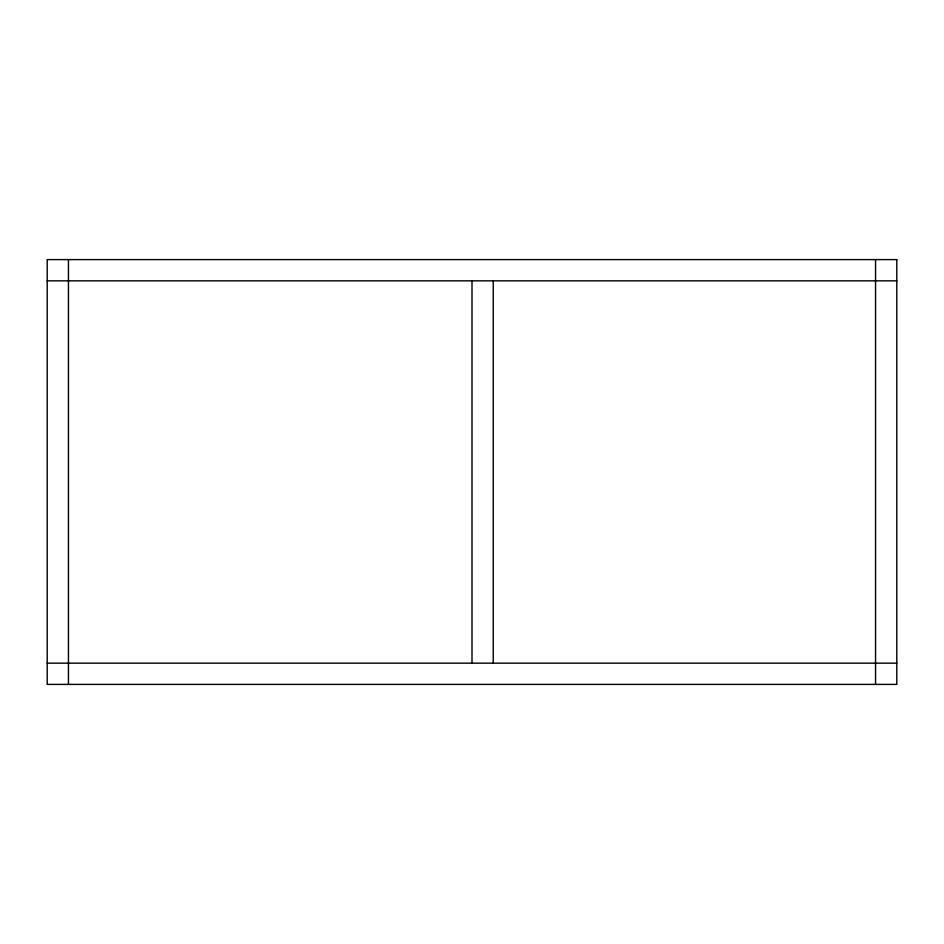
<?xml version="1.0" encoding="UTF-8"?>
<svg xmlns="http://www.w3.org/2000/svg" width="944" height="944" viewBox="0 0 944 944"><rect width="100%" height="100%" fill="white"/><g stroke="black" fill="none" stroke-linecap="round" stroke-linejoin="round"><path stroke-width="1.42" d="M47.2 280.84L896.8 280.84M47.2 663.16L896.8 663.16M875.56 259.6L875.56 684.4M493.24 280.84L493.24 663.16M472 280.84L472 663.16M68.44 259.6L68.44 684.4M896.8 259.6L47.2 259.6L47.2 684.4L896.8 684.4L896.8 259.6"/></g></svg>
